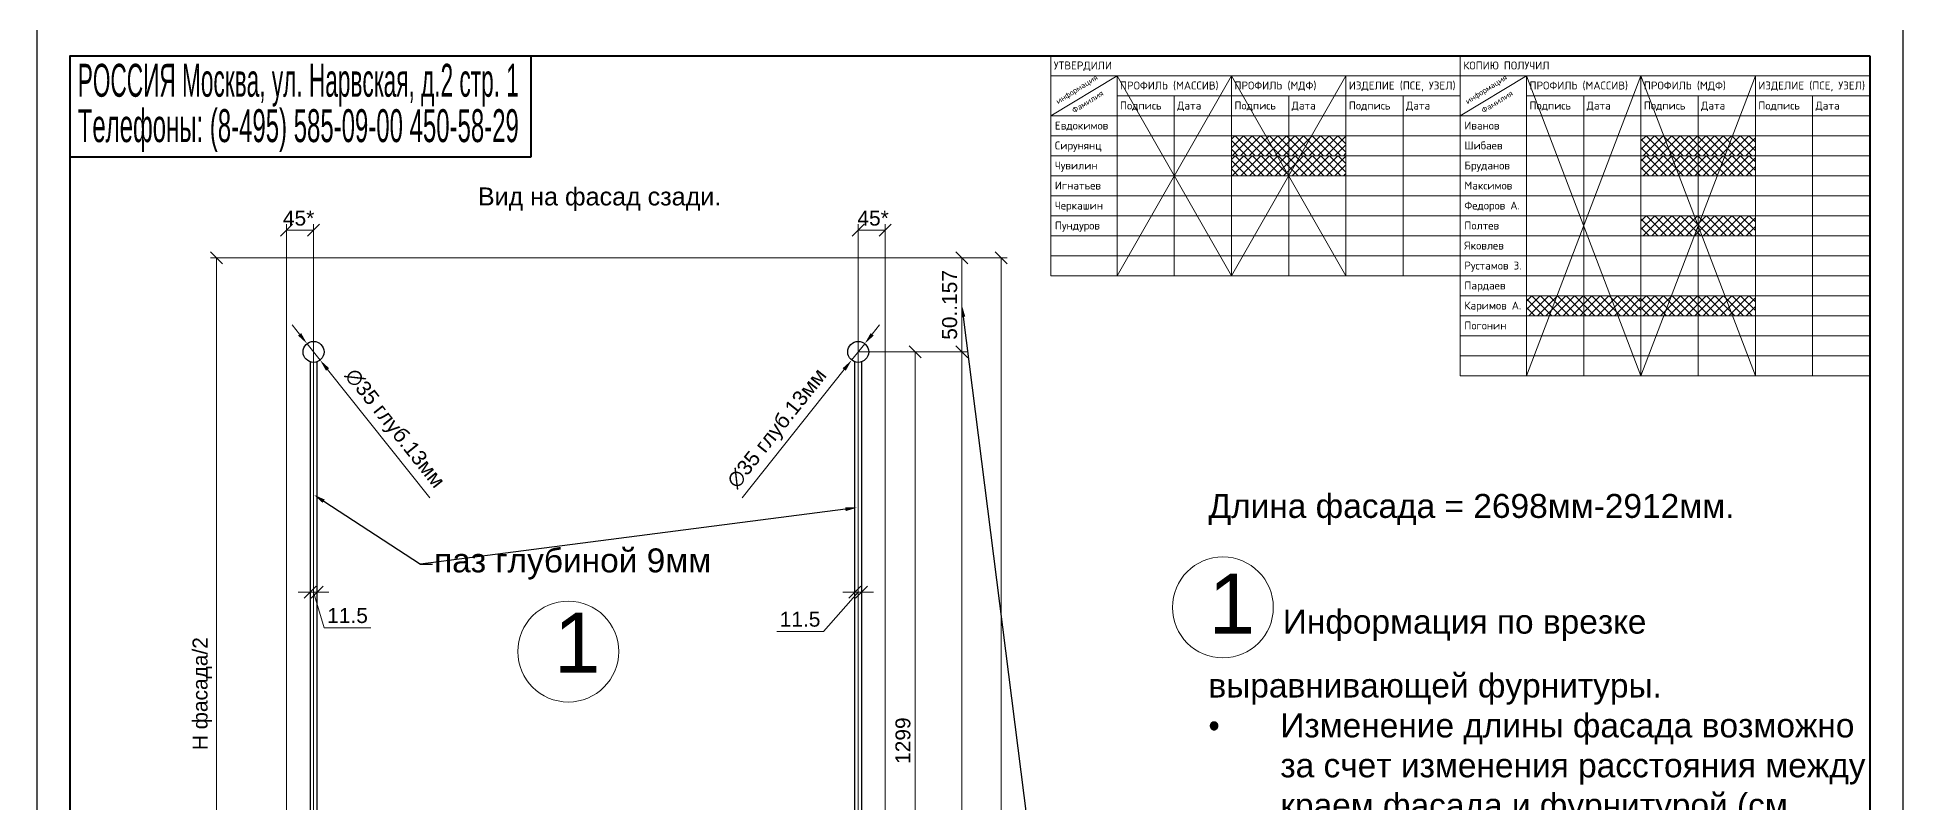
# Model space of a CAD drawing. Header units: millimetres. Extents: x 6988 to 52081, y -7456 to 23712.
# Drawn here: x 26338 to 29455, y 3629 to 4908 of the extents above; entities that cross this region are included whole.
import ezdxf
from ezdxf import colors
from ezdxf.entities.mleader import LeaderData, LeaderLine
from ezdxf.enums import TextEntityAlignment as Align
from ezdxf.math import Vec2, Vec3

# ---------------------------------------------------------------- set-up
doc = ezdxf.new("R2010")
doc.units = ezdxf.units.MM
doc.layers.get('DEFPOINTS').update_dxf_attribs({"color": 106, "lineweight": 5})
for name, color, linetype, lineweight in [('Линии Размерные и Текст', 1, 'Continuous', 5), ('Натяжитель фасада с регулировкой по центру. Длина стержня фиксированная. Длина 2598мм. Pivot TN 101.2598.02.', 5, 'Continuous', 30), ('служебный слой НАДПИСИ', 4, 'Continuous', 13), ('служебный слой ШТАМП', 4, 'Continuous', 30), ('ФАСАД', 3, 'Continuous', 5), ('ШТАМП', 7, 'Continuous', 30)]:
    doc.layers.add(name, color=color, linetype=linetype, lineweight=lineweight)
doc.styles.get("Standard").update_dxf_attribs({"font": 'arial.ttf'})
doc.styles.add('ЕСКД профили текст', font='isocpeur.ttf')
doc.dimstyles.get("Standard").update_dxf_attribs({"dimscale": 0, "dimtxt": 2.5, "dimasz": 2, "dimexe": 1, "dimexo": 0, "dimgap": 0.75, "dimtad": 1, "dimdsep": 46, "dimtxsty": 'Standard', "dimcen": 1.5, "dimclrd": 256, "dimclre": 256, "dimclrt": 7, "dimazin": 3, "dimtfac": 1, "dimtmove": 0, "dimatfit": 3, "dimldrblk": 'DOT', "dimfxl": 1, "dimtolj": 1, "dimtzin": 0, "dimlwd": 5, "dimlwe": 5, "dimarcsym": 0})
doc.dimstyles.new('STANDARD10', dxfattribs={"dimscale": 10, "dimtxt": 2.5, "dimasz": 2, "dimexe": 1, "dimexo": 0, "dimgap": 0.75, "dimtad": 1, "dimdsep": 46, "dimtxsty": 'Standard', "dimblk1": 'OBLIQUE', "dimblk2": 'OBLIQUE', "dimsah": 1, "dimcen": 1.5, "dimclrd": 256, "dimclre": 256, "dimclrt": 7, "dimazin": 3, "dimtfac": 1, "dimtmove": 1, "dimatfit": 3, "dimldrblk": 'DOT', "dimfxl": 1, "dimtolj": 1, "dimtzin": 0, "dimlwd": 5, "dimlwe": 5, "dimarcsym": 0})

# ---------------------------------------------------------------- blocks, each defined once
blk = doc.blocks.new('*D39')
at = {"layer": 'DEFPOINTS', "color": 0, "transparency": 16777216}
for p in [(26788.7, 4395.9), (26810.5, 4368.5)]:
    blk.add_point(p, dxfattribs=at)
at = {"layer": 'Линии Размерные и Текст', "lineweight": 5, "transparency": 16777216}
for p, q in [((26776.3, 4411.6), (26763.8, 4427.2)), ((26788.7, 4395.9), (26810.5, 4368.5)), ((26993.7, 4138.5), (26823, 4352.9))]:
    blk.add_line(p, q, dxfattribs=at)
at = {"layer": 'Линии Размерные и Текст', "transparency": 16777216}
for points in [[(26778.9, 4413.6), (26773.7, 4409.5), (26788.7, 4395.9)], [(26825.6, 4355), (26820.4, 4350.8), (26810.5, 4368.5)]]:
    blk.add_solid(points, dxfattribs=at)
at = {"layer": 'Линии Размерные и Текст', "color": 7, "transparency": 16777216, "insert": (26933.5, 4252.9), "char_height": 25, "attachment_point": 5, "rotation": 308.536}
blk.add_mtext('\\A1;∅35 глуб.13мм', dxfattribs=at)
blk = doc.blocks.new('_Dot')
at = {"color": 0, "linetype": 'ByBlock', "lineweight": -2}
blk.add_line((-0.5, 0), (-1, 0), dxfattribs=at)
at = {"color": 0, "linetype": 'ByBlock', "const_width": 0.5}
blk.add_lwpolyline([(-0.25, 0, 1), (0.25, 0, 1)], format="xyb", close=True, dxfattribs=at)
blk = doc.blocks.new('*D41')
at = {"layer": 'DEFPOINTS', "color": 0, "transparency": 16777216}
for p in [(27720.5, 4395.9), (27698.7, 4368.5)]:
    blk.add_point(p, dxfattribs=at)
at = {"layer": 'Линии Размерные и Текст', "lineweight": 5, "transparency": 16777216}
for p, q in [((27733, 4411.6), (27745.5, 4427.2)), ((27720.5, 4395.9), (27698.7, 4368.5)), ((27515.5, 4138.5), (27686.3, 4352.9))]:
    blk.add_line(p, q, dxfattribs=at)
at = {"layer": 'Линии Размерные и Текст', "transparency": 16777216}
for points in [[(27730.4, 4413.6), (27735.6, 4409.5), (27720.5, 4395.9)], [(27683.7, 4355), (27688.9, 4350.8), (27698.7, 4368.5)]]:
    blk.add_solid(points, dxfattribs=at)
at = {"layer": 'Линии Размерные и Текст', "color": 7, "transparency": 16777216, "insert": (27575.8, 4252.9), "char_height": 25, "attachment_point": 5, "rotation": 51.464}
blk.add_mtext('\\A1;∅35 глуб.13мм', dxfattribs=at)
blk = doc.blocks.new('_OBLIQUE')
at = {"color": 0, "linetype": 'ByBlock'}
blk.add_line((-0.5, -0.5), (0.5, 0.5), dxfattribs=at)
blk = doc.blocks.new('*D43')
at = {"layer": 'DEFPOINTS', "color": 0, "transparency": 16777216}
for p in [(27709.6, 4585.4), (27754.6, 4539.2), (27709.6, 1784.2)]:
    blk.add_point(p, dxfattribs=at)
at = {"layer": 'Линии Размерные и Текст', "lineweight": 5, "transparency": 16777216}
for p, q in [((27709.6, 1784.2), (27709.6, 4595.4)), ((27754.6, 4585.4), (27709.6, 4585.4)), ((27754.6, 4539.2), (27754.6, 4595.4))]:
    blk.add_line(p, q, dxfattribs=at)
at = {"layer": 'Линии Размерные и Текст', "lineweight": 5, "transparency": 16777216, "xscale": 20, "yscale": 20, "zscale": 20, "rotation": 180}
blk.add_blockref('_OBLIQUE', (27709.6, 4585.4), dxfattribs=at)
at = {"layer": 'Линии Размерные и Текст', "lineweight": 5, "transparency": 16777216, "xscale": 20, "yscale": 20, "zscale": 20}
blk.add_blockref('_OBLIQUE', (27754.6, 4585.4), dxfattribs=at)
at = {"layer": 'Линии Размерные и Текст', "color": 7, "transparency": 16777216, "insert": (27734.6, 4605.6), "char_height": 25, "attachment_point": 5}
blk.add_mtext('\\A1;45*', dxfattribs=at)
blk = doc.blocks.new('*D46')
at = {"layer": 'DEFPOINTS', "color": 0, "transparency": 16777216}
for p in [(26793.9, 4365.7), (26805.4, 4365.7), (26805.4, 3980.9)]:
    blk.add_point(p, dxfattribs=at)
at = {"layer": 'Линии Размерные и Текст', "lineweight": 5, "transparency": 16777216}
for p, q in [((26793.9, 4365.7), (26793.9, 3970.9)), ((26805.4, 4365.7), (26805.4, 3970.9)), ((26793.9, 3980.9), (26773.9, 3980.9)), ((26793.9, 3980.9), (26805.4, 3980.9)), ((26793.9, 3980.9), (26805.4, 3980.9)), ((26799.6, 3980.9), (26817.5, 3921.3)), ((26805.4, 3980.9), (26825.4, 3980.9)), ((26817.5, 3921.3), (26895.3, 3921.3))]:
    blk.add_line(p, q, dxfattribs=at)
at = {"layer": 'Линии Размерные и Текст', "lineweight": 5, "transparency": 16777216, "xscale": 20, "yscale": 20, "zscale": 20}
blk.add_blockref('_OBLIQUE', (26793.9, 3980.9), dxfattribs=at)
at = {"layer": 'Линии Размерные и Текст', "lineweight": 5, "transparency": 16777216, "xscale": 20, "yscale": 20, "zscale": 20, "rotation": 180}
blk.add_blockref('_OBLIQUE', (26805.4, 3980.9), dxfattribs=at)
at = {"layer": 'Линии Размерные и Текст', "color": 7, "transparency": 16777216, "insert": (26856.4, 3941.6), "char_height": 25, "attachment_point": 5}
blk.add_mtext('\\A1;11.5', dxfattribs=at)
blk = doc.blocks.new('*D47')
at = {"layer": 'DEFPOINTS', "color": 0, "transparency": 16777216}
for p in [(27703.9, 4365.7), (27715.4, 4365.7), (27703.9, 3980.9)]:
    blk.add_point(p, dxfattribs=at)
at = {"layer": 'Линии Размерные и Текст', "lineweight": 5, "transparency": 16777216}
for p, q in [((27703.9, 4365.7), (27703.9, 3970.9)), ((27715.4, 4365.7), (27715.4, 3970.9)), ((27709.6, 3980.9), (27651.4, 3915.3)), ((27703.9, 3980.9), (27683.9, 3980.9)), ((27715.4, 3980.9), (27703.9, 3980.9)), ((27715.4, 3980.9), (27703.9, 3980.9)), ((27715.4, 3980.9), (27735.4, 3980.9)), ((27651.4, 3915.3), (27573.6, 3915.3))]:
    blk.add_line(p, q, dxfattribs=at)
at = {"layer": 'Линии Размерные и Текст', "lineweight": 5, "transparency": 16777216, "xscale": 20, "yscale": 20, "zscale": 20}
blk.add_blockref('_OBLIQUE', (27703.9, 3980.9), dxfattribs=at)
at = {"layer": 'Линии Размерные и Текст', "lineweight": 5, "transparency": 16777216, "xscale": 20, "yscale": 20, "zscale": 20, "rotation": 180}
blk.add_blockref('_OBLIQUE', (27715.4, 3980.9), dxfattribs=at)
at = {"layer": 'Линии Размерные и Текст', "color": 7, "transparency": 16777216, "insert": (27612.5, 3935.5), "char_height": 25, "attachment_point": 5}
blk.add_mtext('\\A1;11.5', dxfattribs=at)
blk = doc.blocks.new('*D106')
at = {"layer": 'DEFPOINTS', "color": 0, "transparency": 16777216}
for p in [(26799.6, 4585.4), (26754.6, 4539.2), (26799.6, 1784.2)]:
    blk.add_point(p, dxfattribs=at)
at = {"layer": 'Линии Размерные и Текст', "lineweight": 5, "transparency": 16777216}
for p, q in [((26754.6, 4539.2), (26754.6, 4595.4)), ((26754.6, 4585.4), (26799.6, 4585.4)), ((26799.6, 1784.2), (26799.6, 4595.4))]:
    blk.add_line(p, q, dxfattribs=at)
at = {"layer": 'Линии Размерные и Текст', "lineweight": 5, "transparency": 16777216, "xscale": 20, "yscale": 20, "zscale": 20, "rotation": 180}
blk.add_blockref('_OBLIQUE', (26754.6, 4585.4), dxfattribs=at)
at = {"layer": 'Линии Размерные и Текст', "lineweight": 5, "transparency": 16777216, "xscale": 20, "yscale": 20, "zscale": 20}
blk.add_blockref('_OBLIQUE', (26799.6, 4585.4), dxfattribs=at)
at = {"layer": 'Линии Размерные и Текст', "color": 7, "transparency": 16777216, "insert": (26774.6, 4605.6), "char_height": 25, "attachment_point": 5}
blk.add_mtext('\\A1;45*', dxfattribs=at)
blk = doc.blocks.new('*D118')
at = {"layer": 'DEFPOINTS', "color": 0, "transparency": 16777216}
for p in [(27754.6, 4539.2), (27754.6, 1627.2), (27948.4, 1627.2)]:
    blk.add_point(p, dxfattribs=at)
at = {"layer": 'Линии Размерные и Текст', "lineweight": 5, "transparency": 16777216}
for p, q in [((27754.6, 4539.2), (27958.4, 4539.2)), ((27948.4, 4539.2), (27948.4, 1627.2)), ((27754.6, 1627.2), (27958.4, 1627.2))]:
    blk.add_line(p, q, dxfattribs=at)
at = {"layer": 'Линии Размерные и Текст', "lineweight": 5, "transparency": 16777216, "xscale": 20, "yscale": 20, "zscale": 20}
for p, rotation in [((27948.4, 4539.2), 90), ((27948.4, 1627.2), 270)]:
    blk.add_blockref('_OBLIQUE', p, dxfattribs=dict(at, rotation=rotation))
at = {"layer": 'Линии Размерные и Текст', "color": 7, "transparency": 16777216, "insert": (27928.1, 3083.2), "char_height": 25, "attachment_point": 5, "rotation": 90}
blk.add_mtext('\\A1;2698..2912', dxfattribs=at)
blk = doc.blocks.new('*D119')
at = {"layer": 'DEFPOINTS', "color": 0, "transparency": 16777216}
for p in [(27709.6, 4382.2), (27804.8, 4382.2), (27709.6, 3083.2)]:
    blk.add_point(p, dxfattribs=at)
at = {"layer": 'Линии Размерные и Текст', "lineweight": 5, "transparency": 16777216}
for p, q in [((27709.6, 4382.2), (27814.8, 4382.2)), ((27804.8, 3083.2), (27804.8, 4382.2)), ((27709.6, 3083.2), (27814.8, 3083.2))]:
    blk.add_line(p, q, dxfattribs=at)
at = {"layer": 'Линии Размерные и Текст', "lineweight": 5, "transparency": 16777216, "xscale": 20, "yscale": 20, "zscale": 20}
for p, rotation in [((27804.8, 4382.2), 90), ((27804.8, 3083.2), 270)]:
    blk.add_blockref('_OBLIQUE', p, dxfattribs=dict(at, rotation=rotation))
at = {"layer": 'Линии Размерные и Текст', "color": 7, "transparency": 16777216, "insert": (27784.5, 3732.7), "char_height": 25, "attachment_point": 5, "rotation": 90}
blk.add_mtext('\\A1;1299', dxfattribs=at)
blk = doc.blocks.new('*D121')
at = {"layer": 'DEFPOINTS', "color": 0, "transparency": 16777216}
for p in [(26754.6, 4539.2), (26637.4, 3083.2), (26799.6, 3083.2)]:
    blk.add_point(p, dxfattribs=at)
at = {"layer": 'Линии Размерные и Текст', "lineweight": 5, "transparency": 16777216}
for p, q in [((26754.6, 4539.2), (26627.4, 4539.2)), ((26637.4, 4539.2), (26637.4, 3083.2)), ((26799.6, 3083.2), (26627.4, 3083.2))]:
    blk.add_line(p, q, dxfattribs=at)
at = {"layer": 'Линии Размерные и Текст', "lineweight": 5, "transparency": 16777216, "xscale": 20, "yscale": 20, "zscale": 20}
for p, rotation in [((26637.4, 4539.2), 90), ((26637.4, 3083.2), 270)]:
    blk.add_blockref('_OBLIQUE', p, dxfattribs=dict(at, rotation=rotation))
at = {"layer": 'Линии Размерные и Текст', "color": 7, "transparency": 16777216, "insert": (26613.7, 3811.2), "char_height": 25, "attachment_point": 5, "rotation": 90}
blk.add_mtext('\\A1;H фасада/2', dxfattribs=at)
blk = doc.blocks.new('*D123')
at = {"layer": 'DEFPOINTS', "color": 0, "transparency": 16777216}
for p in [(27709.6, 4382.2), (27709.6, 1784.2), (27882.8, 1784.2)]:
    blk.add_point(p, dxfattribs=at)
at = {"layer": 'Линии Размерные и Текст', "lineweight": 5, "transparency": 16777216}
for p, q in [((27709.6, 4382.2), (27892.8, 4382.2)), ((27882.8, 4382.2), (27882.8, 1784.2)), ((27709.6, 1784.2), (27892.8, 1784.2))]:
    blk.add_line(p, q, dxfattribs=at)
at = {"layer": 'Линии Размерные и Текст', "lineweight": 5, "transparency": 16777216, "xscale": 20, "yscale": 20, "zscale": 20}
for p, rotation in [((27882.8, 4382.2), 90), ((27882.8, 1784.2), 270)]:
    blk.add_blockref('_OBLIQUE', p, dxfattribs=dict(at, rotation=rotation))
at = {"layer": 'Линии Размерные и Текст', "color": 7, "transparency": 16777216, "insert": (27862.5, 3083.2), "char_height": 25, "attachment_point": 5, "rotation": 90}
blk.add_mtext('\\A1;2598', dxfattribs=at)
blk = doc.blocks.new('*D124')
at = {"layer": 'DEFPOINTS', "color": 0, "transparency": 16777216}
for p in [(27754.6, 4539.2), (27882.8, 4539.2), (27709.6, 4382.2)]:
    blk.add_point(p, dxfattribs=at)
at = {"layer": 'Линии Размерные и Текст', "lineweight": 5, "transparency": 16777216}
for p, q in [((27754.6, 4539.2), (27892.8, 4539.2)), ((27882.8, 4382.2), (27882.8, 4539.2)), ((27709.6, 4382.2), (27892.8, 4382.2))]:
    blk.add_line(p, q, dxfattribs=at)
at = {"layer": 'Линии Размерные и Текст', "lineweight": 5, "transparency": 16777216, "xscale": 20, "yscale": 20, "zscale": 20}
for p, rotation in [((27882.8, 4539.2), 90), ((27882.8, 4382.2), 270)]:
    blk.add_blockref('_OBLIQUE', p, dxfattribs=dict(at, rotation=rotation))
at = {"layer": 'Линии Размерные и Текст', "color": 7, "transparency": 16777216, "insert": (27862.5, 4460.7), "char_height": 25, "attachment_point": 5, "rotation": 90}
blk.add_mtext('\\A1;50..157', dxfattribs=at)
blk = doc.blocks.new('Утвердили')
at = {"layer": 'служебный слой НАДПИСИ', "ltscale": 100}
h = blk.add_hatch(dxfattribs=at)
h.set_pattern_fill('ANSI37', color=256, scale=0.28308, style=0)
h.paths.add_polyline_path([(26.8, -11.87), (43.79, -11.87), (43.79, -14.84), (26.8, -14.84)])
h = blk.add_hatch(dxfattribs=at)
h.set_pattern_fill('ANSI37', color=256, scale=0.283084, style=0)
h.set_pattern_definition([(45, (-8e-13, -2.9686), (-0.63554, 0.63554), []), (135, (-8e-13, -2.9686), (-0.63554, -0.63554), [])])
h.paths.add_polyline_path([(26.8, -14.84), (43.79, -14.84), (43.79, -17.81), (26.8, -17.81)])
for p, q in [((0, 0), (60.77, 0)), ((60.77, 0), (60.77, -32.65)), ((0, 0), (0, -32.65)), ((0, -2.97), (60.77, -2.97)), ((0, -8.91), (9.82, -2.97)), ((9.82, -2.97), (9.82, -32.65)), ((9.82, -2.97), (26.8, -32.65)), ((26.8, -2.97), (9.82, -32.65)), ((26.8, -2.97), (43.79, -32.65)), ((43.79, -2.97), (26.8, -32.65)), ((43.79, -2.97), (43.79, -32.65)), ((9.82, -5.94), (60.77, -5.94)), ((18.31, -5.94), (18.31, -32.65)), ((35.3, -5.94), (35.3, -32.65)), ((52.28, -5.94), (52.28, -32.65)), ((0, -8.91), (60.77, -8.91)), ((0, -11.87), (60.77, -11.87)), ((0, -14.84), (60.77, -14.84)), ((0, -17.81), (60.77, -17.81)), ((0, -20.78), (60.77, -20.78)), ((0, -23.75), (60.77, -23.75)), ((0, -26.72), (60.77, -26.72)), ((0, -29.69), (60.77, -29.69)), ((0, -32.65), (60.77, -32.65))]:
    blk.add_line(p, q, dxfattribs=at)
at = {"layer": 'служебный слой НАДПИСИ', "ltscale": 10}
blk.add_line((26.8, -2.97), (26.8, -32.65), dxfattribs=at)
at = {"layer": 'служебный слой НАДПИСИ', "ltscale": 100, "style": 'ЕСКД профили текст'}
for s, height, p in [('УТВЕРДИЛИ', 1.187, (0.44, -2.04)), ('ПРОФИЛЬ (МАССИВ)', 1.1874, (10.26, -5.01)), ('ПРОФИЛЬ (МДФ)', 1.1874, (27.24, -5.01)), ('ИЗДЕЛИЕ (ПСЕ, УЗЕЛ)', 1.1874, (44.23, -5.01)), ('Подпись', 1.187, (10.26, -7.98)), ('Дата', 1.187, (18.75, -7.98)), ('Подпись', 1.187, (27.24, -7.98)), ('Дата', 1.187, (35.74, -7.98)), ('Подпись', 1.187, (44.23, -7.98)), ('Дата', 1.187, (52.72, -7.98)), ('Евдокимов', 1.187, (0.6, -10.95)), ('Сирунянц', 1.187, (0.6, -13.91)), ('Чувилин', 1.187, (0.6, -16.88)), ('Игнатьев', 1.187, (0.6, -19.85)), ('Черкашин', 1.187, (0.6, -22.82)), ('Пундуров', 1.187, (0.6, -25.79))]:
    blk.add_text(s, height=height, dxfattribs=at).set_placement(p)
for s, rotation, p in [('информация', 32.3172, (1.07, -7.21)), ('Фамилия', 32, (3.46, -8.56))]:
    blk.add_text(s, height=0.849, rotation=rotation, dxfattribs=at).set_placement(p)
blk = doc.blocks.new('Копию получил')
at = {"layer": 'служебный слой НАДПИСИ', "ltscale": 100}
h = blk.add_hatch(dxfattribs=at)
h.set_pattern_fill('ANSI37', color=256, scale=0.28308, style=0)
h.paths.add_polyline_path([(26.8, -11.87), (43.79, -11.87), (43.79, -14.84), (26.8, -14.84)])
h = blk.add_hatch(dxfattribs=at)
h.set_pattern_fill('ANSI37', color=256, scale=0.283084, style=0)
h.set_pattern_definition([(45, (0, -2.9686), (-0.63554, 0.63554), []), (135, (0, -2.9686), (-0.63554, -0.63554), [])])
h.paths.add_polyline_path([(26.8, -14.84), (43.79, -14.84), (43.79, -17.81), (26.8, -17.81)])
h = blk.add_hatch(dxfattribs=at)
h.set_pattern_fill('ANSI37', color=256, scale=0.283084, style=0)
h.set_pattern_definition([(45, (0, -11.8743), (-0.63554, 0.63554), []), (135, (0, -11.8743), (-0.63554, -0.63554), [])])
h.paths.add_polyline_path([(26.8, -23.75), (43.79, -23.75), (43.79, -26.72), (26.8, -26.72)])
h = blk.add_hatch(dxfattribs=at)
h.set_pattern_fill('ANSI37', color=256, scale=0.283084, style=0)
h.set_pattern_definition([(45, (-16.985, -23.7485), (-0.63554, 0.63554), []), (135, (-16.985, -23.7485), (-0.63554, -0.63554), [])])
h.paths.add_polyline_path([(9.82, -35.62), (26.8, -35.62), (26.8, -38.59), (9.82, -38.59)])
h = blk.add_hatch(dxfattribs=at)
h.set_pattern_fill('ANSI37', color=256, scale=0.283084, style=0)
h.set_pattern_definition([(45, (0, -23.7485), (-0.63554, 0.63554), []), (135, (0, -23.7485), (-0.63554, -0.63554), [])])
h.paths.add_polyline_path([(26.8, -35.62), (43.79, -35.62), (43.79, -38.59), (26.8, -38.59)])
for p, q in [((0, 0), (0, -47.5)), ((0, 0), (60.77, 0)), ((60.77, 0), (60.77, -47.5)), ((0, -2.97), (60.77, -2.97)), ((0, -8.91), (9.82, -2.97)), ((9.82, -2.97), (9.82, -47.5)), ((26.8, -2.97), (9.82, -47.5)), ((9.82, -2.97), (26.8, -47.5)), ((43.79, -2.97), (26.8, -47.5)), ((26.8, -2.97), (43.79, -47.5)), ((43.79, -2.97), (43.79, -47.5)), ((9.82, -5.94), (60.77, -5.94)), ((18.31, -5.94), (18.31, -47.5)), ((35.3, -5.94), (35.3, -47.5)), ((52.28, -5.94), (52.28, -47.5)), ((0, -8.91), (60.77, -8.91)), ((0, -11.87), (60.77, -11.87)), ((0, -14.84), (60.77, -14.84)), ((0, -17.81), (60.77, -17.81)), ((0, -20.78), (60.77, -20.78)), ((0, -23.75), (60.77, -23.75)), ((0, -26.72), (60.77, -26.72)), ((0, -29.69), (60.77, -29.69)), ((0, -32.65), (60.77, -32.65)), ((0, -35.62), (60.77, -35.62)), ((0, -38.59), (60.77, -38.59)), ((0, -41.56), (60.77, -41.56)), ((0, -44.53), (60.77, -44.53)), ((0, -47.5), (60.77, -47.5))]:
    blk.add_line(p, q, dxfattribs=at)
at = {"layer": 'служебный слой НАДПИСИ', "ltscale": 10}
blk.add_line((26.8, -2.97), (26.8, -47.5), dxfattribs=at)
at = {"layer": 'служебный слой НАДПИСИ', "ltscale": 100, "style": 'ЕСКД профили текст'}
for s, height, p in [('КОПИЮ ПОЛУЧИЛ', 1.1874, (0.44, -2.04)), ('ПРОФИЛЬ (МАССИВ)', 1.1874, (10.26, -5.01)), ('ПРОФИЛЬ (МДФ)', 1.1874, (27.24, -5.01)), ('ИЗДЕЛИЕ (ПСЕ, УЗЕЛ)', 1.1874, (44.23, -5.01)), ('Подпись', 1.187, (10.26, -7.98)), ('Дата', 1.187, (18.75, -7.98)), ('Подпись', 1.187, (27.24, -7.98)), ('Дата', 1.187, (35.74, -7.98)), ('Подпись', 1.187, (44.23, -7.98)), ('Дата', 1.187, (52.72, -7.98)), ('Иванов', 1.187, (0.6, -10.95)), ('Шибаев', 1.187, (0.6, -13.91)), ('Бруданов', 1.187, (0.6, -16.88)), ('Максимов', 1.187, (0.6, -19.85)), ('Федоров А.', 1.187, (0.6, -22.82)), ('Полтев', 1.187, (0.6, -25.79)), ('Яковлев', 1.187, (0.6, -28.76)), ('Рустамов З.', 1.1874, (0.6, -31.73)), ('Пардаев', 1.187, (0.6, -34.69)), ('Каримов А.', 1.187, (0.6, -37.66)), ('Погонин', 1.187, (0.6, -40.63))]:
    blk.add_text(s, height=height, dxfattribs=at).set_placement(p)
for s, rotation, p in [('информация', 32.3172, (1.07, -7.21)), ('Фамилия', 32, (3.46, -8.56))]:
    blk.add_text(s, height=0.849, rotation=rotation, dxfattribs=at).set_placement(p)

msp = doc.modelspace()

# ---------------------------------------------------------------- linework, layer by layer
at = {"layer": 'Линии Размерные и Текст'}
for centre in [(28318.954, 3955.304), (27225.172, 3881.541)]:
    msp.add_circle(centre, 84.286, dxfattribs=at)
at = {"layer": 'Натяжитель фасада с регулировкой по центру. Длина стержня фиксированная. Длина 2598мм. Pivot TN 101.2598.02.'}
for points in [[(26793.882, 4365.691), (26793.882, 3099.748)], [(26805.382, 3099.748), (26805.382, 4365.691)], [(27703.882, 3099.748), (27703.882, 4365.691)], [(27715.382, 4365.691), (27715.382, 3099.748)]]:
    msp.add_lwpolyline(points, dxfattribs=at)
for centre in [(26799.632, 4382.22), (27709.632, 4382.22)]:
    msp.add_circle(centre, 17.5, dxfattribs=at)
at = {"layer": 'ФАСАД'}
msp.add_lwpolyline([(26754.632, 4539.22), (27754.632, 4539.22), (27754.632, 1627.22), (26754.632, 1627.22)], close=True, dxfattribs=at)
at = {"layer": 'ШТАМП', "lineweight": 40}
for p, q in [((27163.015, 4708.133), (27163.015, 4876.995)), ((26393.015, 4708.133), (27163.015, 4708.133))]:
    msp.add_line(p, q, dxfattribs=at)
at = {"layer": 'ШТАМП'}
msp.add_lwpolyline([(29454.865, 5096.995), (29454.865, 587.715), (26338.015, 587.715), (26338.015, 5096.995)], close=True, dxfattribs=at)
at = {"layer": 'ШТАМП', "lineweight": 40}
msp.add_lwpolyline([(29399.865, 4876.995), (29399.865, 642.715), (26393.015, 642.715), (26393.015, 4876.995)], close=True, dxfattribs=at)

# ---------------------------------------------------------------- block references
at = {"layer": 'служебный слой ШТАМП', "xscale": 11.25759736107327, "yscale": 11.25759736107327, "zscale": 11.25759736107327}
for name, p in [('Утвердили', (28031.518, 4876.995)), ('Копию получил', (28715.692, 4876.995))]:
    msp.add_blockref(name, p, dxfattribs=at)

# ---------------------------------------------------------------- texts
at = {"layer": 'Линии Размерные и Текст', "attachment_point": 1}
for s, width, insert, char_height in [('Вид на фасад сзади.', 438.75647, (27074.155, 4656.927), 30), ('Длина фасада = 2698мм-2912мм.\\P\\P{\\H2.5x;1}   Информация по врезке выравнивающей фурнитуры.\\P\\pi-120,l120,t120;{\\fSymbol|b0|i0|c2|p18;·^I}Изменение длины фасада возможно за счет изменения расстояния между краем фасада и фурнитурой (см. размер на чертеже 50..157).\\P{\\fSymbol|b0|i0|c2|p18;·^I}Минимальная толщина фасада = 20мм.\\P{\\fSymbol|b0|i0|c2|p18;·^I}При ширине фасада > 1000мм ставить ещё один комплект выравнивающей фурнитуры посередине.\\P{\\fSymbol|b0|i0|c2|p18;·^I}На распашной фасад выравнивающую фурнитуру устанавливать только со стороны противоположной петлям.\\P{\\fSymbol|b0|i0|c2|p18;·^I}45* - минимальный размер для накладного распашного фасада. При вкладном или раздвижном фасаде расстояние можно уменьшить.\\P\\pi0,l0,tz;\\P{\\H2.5x;2 }Информация по пересечению с другой фурнитурой.\\P\\pi-120,l120,t120;{\\fSymbol|b0|i0|c2|p18;·^I}сверление под винт крепления ручки MIN 15мм от оси выравнивающей фурнитуры (см. чертеж).\\P{\\fSymbol|b0|i0|c2|p18;·^I}фрезеровка под ручку-раковину не должна пересекаться с фрезеровкой под выравнивающую фурнитуру.\\P{\\fSymbol|b0|i0|c2|p18;·^I}фрезеровка под ролики для раздвижного фасада не должна пересекаться с фрезеровкой под выравнивающую фурнитуру.', 1115.45298, (28294.953, 4144.865), 40), ('{\\H2.5x;1}', 1115.45298, (27201.171, 3946.376), 40)]:
    msp.add_mtext_dynamic_manual_height_columns(s, width=width, gutter_width=20, heights=[0], dxfattribs=dict(at, insert=insert, char_height=char_height))
at = {"layer": 'ШТАМП', "lineweight": -3}
for s, width, p, p2 in [('РОССИЯ Москва, ул. Нарвская, д.2 стр. 1', 0.492056, (26405.572, 4808.517), (27142.607, 4808.517)), ('Телефоны: (8-495) 585-09-00 450-58-29', 0.521055, (26405.572, 4732.724), (27142.607, 4732.724))]:
    msp.add_text(s, height=55, dxfattribs=dict(at, width=width)).set_placement(p, p2, align=Align.FIT)

# ---------------------------------------------------------------- dimensions: what is measured, and where the dimension line sits
at = {"layer": 'Линии Размерные и Текст'}
for base, p1, p2, override, picture, middle in [((26799.632, 4585.418), (26754.632, 4539.22), (26799.632, 1784.22), {"dimscale": 10, "dimpost": '*', "dimblk1": 'OBLIQUE', "dimblk2": 'OBLIQUE', "dimsah": 1, "dimtmove": 1}, '*D106', (26774.632, 4585.418)), ((27703.882, 3980.88), (27715.382, 4365.691), (27703.882, 4365.691), {"dimscale": 10, "dimblk1": 'OBLIQUE', "dimblk2": 'OBLIQUE', "dimsah": 1, "dimtmove": 1}, '*D47', (27643.902, 3915.28))]:
    dim = msp.add_linear_dim(base=base, p1=p1, p2=p2, angle=180, dimstyle='Standard', override=override, dxfattribs=at)
    dim.commit()
    dim.dimension.update_dxf_attribs({"geometry": picture, "text_midpoint": middle, "dimtype": 160})
dim = msp.add_linear_dim(base=(27709.632, 4585.418), p1=(27754.632, 4539.22), p2=(27709.632, 1784.22), dimstyle='Standard', override={"dimscale": 10, "dimpost": '*', "dimblk1": 'OBLIQUE', "dimblk2": 'OBLIQUE', "dimsah": 1, "dimtmove": 1}, dxfattribs=at)
dim.commit()
dim.dimension.update_dxf_attribs({"geometry": '*D43', "text_midpoint": (27734.632, 4585.418), "dimtype": 160})
for base, p1, p2, text, picture, middle in [((26637.375, 3083.22), (26754.632, 4539.22), (26799.632, 3083.22), 'H фасада/2', '*D121', (26613.692, 3811.22)), ((27882.752, 4539.22), (27709.632, 4382.22), (27754.632, 4539.22), '50..157', '*D124', (27862.488, 4460.72))]:
    dim = msp.add_linear_dim(base=base, p1=p1, p2=p2, angle=90, text=text, dimstyle='STANDARD10', dxfattribs=at)
    dim.commit()
    dim.dimension.update_dxf_attribs({"geometry": picture, "text_midpoint": middle})
dim = msp.add_linear_dim(base=(27948.398, 1627.22), p1=(27754.632, 4539.22), p2=(27754.632, 1627.22), angle=90, text='2698..2912', dimstyle='Standard', override={"dimscale": 10, "dimpost": '', "dimblk1": 'OBLIQUE', "dimblk2": 'OBLIQUE', "dimsah": 1, "dimtmove": 1}, dxfattribs=at)
dim.commit()
dim.dimension.update_dxf_attribs({"geometry": '*D118', "text_midpoint": (27928.134, 3083.22)})
for p1, p2, picture, middle in [((26788.73, 4395.909), (26810.535, 4368.531), '*D39', (26933.477, 4252.91)), ((27720.535, 4395.909), (27698.73, 4368.531), '*D41', (27575.787, 4252.91))]:
    dim = msp.add_diameter_dim_2p(p1=p1, p2=p2, dimstyle='Standard', override={"dimscale": 10, "dimlfac": 1, "dimpost": ' глуб.13мм', "dimsah": 1, "dimtmove": 1}, dxfattribs=at)
    dim.commit()
    dim.dimension.update_dxf_attribs({"geometry": picture, "text_midpoint": middle})
dim = msp.add_linear_dim(base=(26805.382, 3980.88), p1=(26793.882, 4365.691), p2=(26805.382, 4365.691), dimstyle='Standard', override={"dimscale": 10, "dimblk1": 'OBLIQUE', "dimblk2": 'OBLIQUE', "dimsah": 1, "dimtmove": 1}, dxfattribs=at)
dim.commit()
dim.dimension.update_dxf_attribs({"geometry": '*D46', "text_midpoint": (26824.995, 3941.601)})
for base, p1, p2, picture, middle in [((27804.794, 4382.22), (27709.632, 3083.22), (27709.632, 4382.22), '*D119', (27784.53, 3732.72)), ((27882.752, 1784.22), (27709.632, 4382.22), (27709.632, 1784.22), '*D123', (27862.488, 3083.22))]:
    dim = msp.add_linear_dim(base=base, p1=p1, p2=p2, angle=90, dimstyle='STANDARD10', dxfattribs=at)
    dim.commit()
    dim.dimension.update_dxf_attribs({"geometry": picture, "text_midpoint": middle})

# ---------------------------------------------------------------- leaders
ml = msp.add_multileader_mtext('Standard', dxfattribs=at)
ml.set_content('расстояния должны быть равны.', color=5)
ml.set_leader_properties(color=256)
ml.build(insert=Vec2(0, 0))
ml.multileader.update_dxf_attribs({"text_left_attachment_type": 2, "text_right_attachment_type": 2, "dogleg_length": 2, "arrow_head_size": 20})
ctx = ml.context
ctx.base_point, ctx.char_height, ctx.arrow_head_size, ctx.landing_gap_size, ctx.plane_origin, ctx.plane_x_axis, ctx.plane_y_axis = Vec3(28127.689, 2541.956), 40, 20, 10, Vec3(28425.638, 3192.975), Vec3(0, 1), Vec3(-1, 0)
ctx.left_attachment, ctx.right_attachment, ctx.text_align_type = 2, 2, 2
notes = []
notes.append((ctx, [(1, (1, 1, 0), (28127.689, 2521.956), (0, 1), 20, [(2, [(27882.752, 4460.72)], 0, []), (1, [(27882.752, 1705.72)], 0, [])])]))
ctx.mtext.insert, ctx.mtext.text_direction, ctx.mtext.rotation, ctx.mtext.width, ctx.mtext.alignment, ctx.mtext.flow_direction = Vec3(28101.659, 3397.25), Vec3(0, 1), 1.57079633, 990.17537, 3, 5
ml = msp.add_multileader_mtext('Standard', dxfattribs=at)
ml.set_content('паз глубиной 9мм', color=5)
ml.set_leader_properties(color=256)
ml.build(insert=Vec2(0, 0))
ml.multileader.update_dxf_attribs({"text_left_attachment_type": 2, "text_right_attachment_type": 2, "dogleg_length": 2, "arrow_head_size": 20})
ctx = ml.context
ctx.base_point, ctx.char_height, ctx.arrow_head_size, ctx.landing_gap_size, ctx.plane_origin = Vec3(26998.434, 4027.529), 40, 20, 10, Vec3(27254.849, 3657.126)
ctx.left_attachment, ctx.right_attachment, ctx.text_align_type = 2, 2, 2
notes.append((ctx, [(1, (1, 1, 0), (26978.434, 4027.529), (1, 0), 20, [(2, [(27708.085, 4122.075)], 0, []), (1, [(26799.756, 4143.648)], 0, [])])]))
ctx.mtext.insert, ctx.mtext.width, ctx.mtext.alignment, ctx.mtext.flow_direction = Vec3(27464.123, 4053.887), 480.92888, 3, 5
for ctx, leaders in notes:
    for number, flags, end, landing, length, lines in leaders:
        leader = LeaderData()
        leader.index, (leader.has_last_leader_line, leader.has_dogleg_vector, leader.attachment_direction) = number, flags
        leader.last_leader_point, leader.dogleg_vector, leader.dogleg_length = Vec3(end), Vec3(landing), length
        for number, points, colour, breaks in lines:
            line = LeaderLine()
            line.index, line.vertices, line.color, line.breaks = number, Vec3.list(points), colors.encode_raw_color(colour), breaks
            leader.lines.append(line)
        ctx.leaders.append(leader)

doc.saveas('drawing.dxf')
